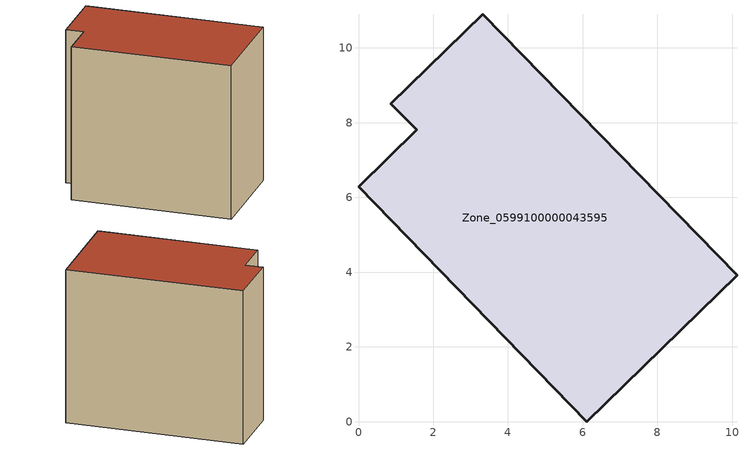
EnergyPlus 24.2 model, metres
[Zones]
Zone_0599100000043595
 floor ground (C_G): 10.13,3.92 6.11,0 0,6.29 1.56,7.81 0.87,8.51 3.33,10.9 z0
 wall outside (C_F): 6.11,0 10.13,3.92 3.33,10.9 0.87,8.51 1.56,7.81 0,6.29 6.11,0 z0:8.65
 roof outside (C_R): 0,6.29 6.11,0 10.13,3.92 3.33,10.9 0.87,8.51 1.56,7.81 z8.65
[BUILDING]
Pand.0599100000043595: North Axis=0; Terrain=City; Loads Convergence Tolerance Value=0.04; Temperature Convergence Tolerance Value=0.4; Solar Distribution=FullExterior; Maximum Number of Warmup Days=25; Minimum Number of Warmup Days=1
[Site:Location]
Rotterdam.The.Hague.AP_ZH_NLD Design_Conditions: Latitude=51.96; Longitude=4.45; Time Zone=1; Elevation=-4.5
[SITE:GROUNDTEMPERATURE:BUILDINGSURFACE]
18, 18, 18, 18, 18, 18, 18, 18, 18, 18, 18, 18
[MATERIAL] Thermal Absorptance=0.9; Solar Absorptance=0.7; Visible Absorptance=0.7
Name | Roughness | Thickness | Conductivity | Density | Specific Heat
G.TC.1975-1991 | MediumSmooth | 0.15 | 0.288461 | 540 | 1210
F.TC.1975-1991 | Rough | 0.3 | 0.230769 | 1920 | 840
R.TC.1975-1991 | MediumRough | 0.2 | 0.153846 | 1500 | 1000
[CONSTRUCTION]
C_G: G.TC.1975-1991
C_F: F.TC.1975-1991
C_R: R.TC.1975-1991
[ZONE]
Zone_0599100000043595: Type=1; Multiplier=1; Ceiling Height=Autocalculate; Volume=Autocalculate; Floor Area=autocalculate; Part of Total Floor Area=Yes
[ZONEINFILTRATION:DESIGNFLOWRATE]
Infil_Zone_0599100000043595: Zone or ZoneList or Space or SpaceList=Zone_0599100000043595; Schedule=AlwaysOn; Design Flow Rate Calculation Method=Flow/Area; Flow Rate per Floor Area=0.003; Constant Term Coefficient=1; Temperature Term Coefficient=0; Velocity Term Coefficient=0; Velocity Squared Term Coefficient=0
[HVACTEMPLATE:ZONE:IDEALLOADSAIRSYSTEM]
Zone_0599100000043595: Maximum Heating Supply Air Temperature=50; Minimum Cooling Supply Air Temperature=13; Maximum Heating Supply Air Humidity Ratio=0.0156; Minimum Cooling Supply Air Humidity Ratio=0.0077; Heating Limit=NoLimit; Cooling Limit=NoLimit; Dehumidification Control Type=ConstantSensibleHeatRatio; Cooling Sensible Heat Ratio=0.7; Dehumidification Setpoint=60; Humidification Control Type=None; Humidification Setpoint=30; Outdoor Air Method=None; Outdoor Air Flow Rate per Person=0.00944; Outdoor Air Flow Rate per Zone Floor Area=0; Outdoor Air Flow Rate per Zone=0; Demand Controlled Ventilation Type=None; Outdoor Air Economizer Type=NoEconomizer; Heat Recovery Type=None; Sensible Heat Recovery Effectiveness=0.7; Latent Heat Recovery Effectiveness=0.65
[ZONECONTROL:THERMOSTAT]
ThermostatControl_Zone_0599100000043595: Zone or ZoneList=Zone_0599100000043595; Control Type Schedule=DualSetpointControlType; Control 1=Thermostat_Zone_0599100000043595; Temperature Difference Between Cutout And Setpoint=0
[THERMOSTATSETPOINT:DUALSETPOINT]
Thermostat_Zone_0599100000043595: Heating Setpoint Temperature Schedule=HeatingSetpoint_Zone_0599100000043595; Cooling Setpoint Temperature Schedule=CoolingSetpoint_Zone_0599100000043595
[SCHEDULE:COMPACT]
HeatingSetpoint_Zone_0599100000043595: Through: 12/31, For: AllDays, Until: 24:00, 21
CoolingSetpoint_Zone_0599100000043595: Through: 12/31, For: AllDays, Until: 24:00, 24
DualSetpointControlType: Through: 12/31, For: AllDays, Until: 24:00, 4
AlwaysOn: Through: 12/31, For: AllDays, Until: 24:00, 1
